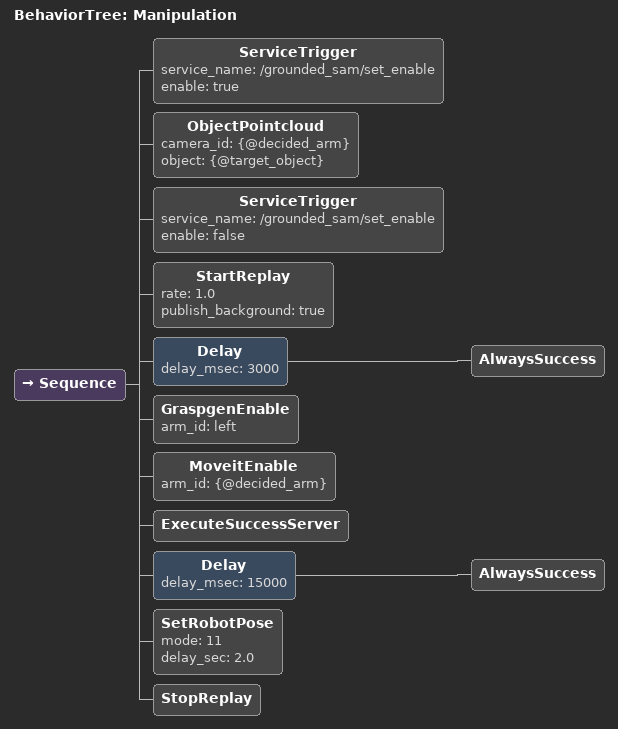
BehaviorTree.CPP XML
<?xml version="1.0" encoding="UTF-8"?>
<root BTCPP_format="4">
    <BehaviorTree ID="Manipulation">
      <Sequence>
        <ServiceTrigger service_name="/grounded_sam/set_enable" enable="true"/>
        <ObjectPointcloud camera_id = "{@decided_arm}" object = "{@target_object}" />
        <ServiceTrigger service_name="/grounded_sam/set_enable" enable="false"/>
        <StartReplay rate="1.0" publish_background="true"/>

        <Delay delay_msec="3000">
           <AlwaysSuccess/>
        </Delay>

        <GraspgenEnable arm_id="left"/>
        <MoveitEnable arm_id="{@decided_arm}"/>
        <ExecuteSuccessServer/>
        <Delay delay_msec="15000">
           <AlwaysSuccess/>
        </Delay>

        <SetRobotPose mode="11" delay_sec="2.0"/>
        <StopReplay/>
      </Sequence>
  </BehaviorTree>
</root>
